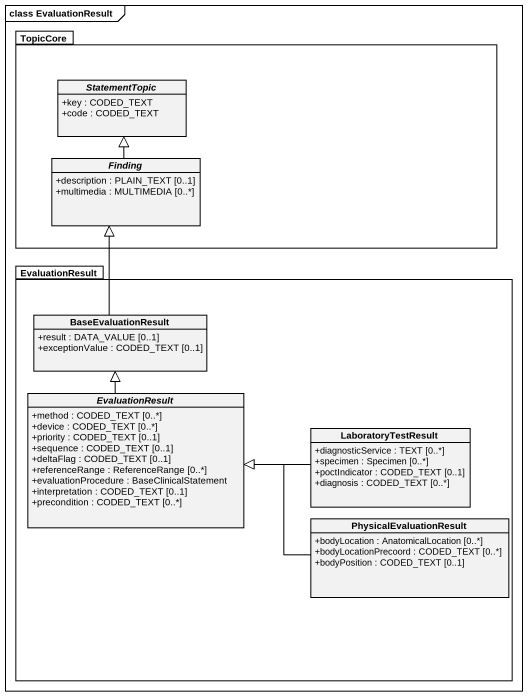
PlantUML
@startuml
mainframe class EvaluationResult
hide circle
hide empty members
skinparam classAttributeIconSize 0
package TopicCore {
  abstract class StatementTopic {
    +key : CODED_TEXT
    +code : CODED_TEXT
  }
  abstract class Finding {
    +description : PLAIN_TEXT [0..1]
    +multimedia : MULTIMEDIA [0..*]
  }
}
package EvaluationResult {
  class BaseEvaluationResult {
    +result : DATA_VALUE [0..1]
    +exceptionValue : CODED_TEXT [0..1]
  }
  abstract class "EvaluationResult" as EvaluationResult_2 {
    +method : CODED_TEXT [0..*]
    +device : CODED_TEXT [0..*]
    +priority : CODED_TEXT [0..1]
    +sequence : CODED_TEXT [0..1]
    +deltaFlag : CODED_TEXT [0..1]
    +referenceRange : ReferenceRange [0..*]
    +evaluationProcedure : BaseClinicalStatement
    +interpretation : CODED_TEXT [0..1]
    +precondition : CODED_TEXT [0..*]
  }
  class LaboratoryTestResult {
    +diagnosticService : TEXT [0..*]
    +specimen : Specimen [0..*]
    +poctIndicator : CODED_TEXT [0..1]
    +diagnosis : CODED_TEXT [0..*]
  }
  class PhysicalEvaluationResult {
    +bodyLocation : AnatomicalLocation [0..*]
    +bodyLocationPrecoord : CODED_TEXT [0..*]
    +bodyPosition : CODED_TEXT [0..1]
  }
}
Finding -up-|> StatementTopic
BaseEvaluationResult -up-|> Finding
EvaluationResult_2 -up-|> BaseEvaluationResult
LaboratoryTestResult -left-|> EvaluationResult_2
PhysicalEvaluationResult -left-|> EvaluationResult_2
@enduml
